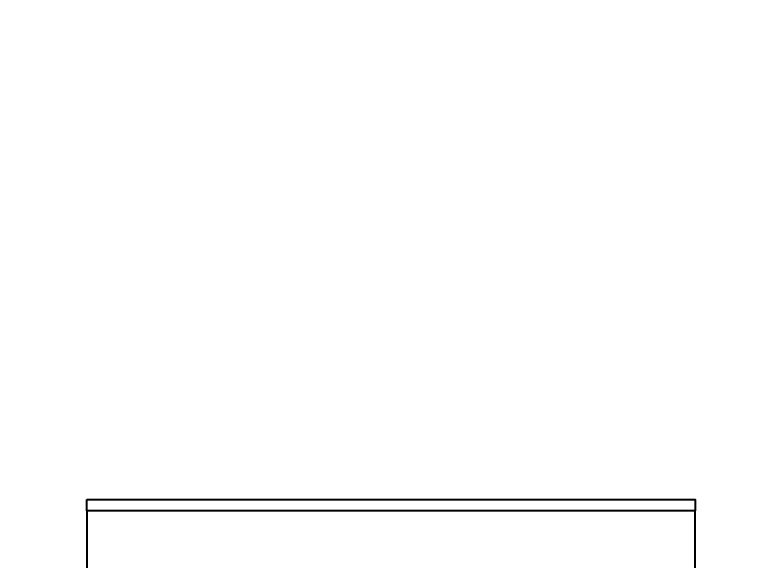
# Model space of a CAD drawing. Header units: feet. Extents: x -159 to 1687, y 0 to 1556.
# Drawn here: x 484.12 to 496.26, y 824.67 to 833.64 of the extents above; entities that cross this region are included whole.
import ezdxf
from ezdxf import colors
from ezdxf.entities.mleader import LeaderData, LeaderLine
from ezdxf.math import Vec2, Vec3

# ---------------------------------------------------------------- set-up
doc = ezdxf.new("R2010")
doc.units = ezdxf.units.FT
doc.header["$MEASUREMENT"] = 0
for name, color, linetype in [('9417_1-3$0$M25-UNISTRUT', 94, 'Continuous'), ('G-ANNO-TEXT', 1, 'Continuous'), ('PDF_Geometry', 7, 'Continuous')]:
    doc.layers.add(name, color=color, linetype=linetype)
doc.styles.add('NEI-A', font='arial.ttf')

# ---------------------------------------------------------------- blocks, each defined once
blk = doc.blocks.new('SCADA EQPMT LID')
at = {"layer": 'PDF_Geometry', "lineweight": 25}
blk.add_lwpolyline([(-5.005, 14.75), (5.005, 14.75), (5.005, 14.564), (-5.005, 14.564)], close=True, dxfattribs=at)
blk.add_lwpolyline([(-5.005, 14.564), (-5.005, 1.499), (-5.454, 0.758), (-5.45, 0.708), (-5.433, 0.663), (-5.413, 0.617), (-5.379, 0.58), (-5.342, 0.551), (-5.301, 0.526), (-5.255, 0.514), (-5.206, 0.509), (5.201, 0.509), (5.247, 0.514), (5.297, 0.526), (5.338, 0.551), (5.375, 0.58), (5.408, 0.617), (5.429, 0.663), (5.442, 0.708), (5.45, 0.758), (5.005, 1.499), (5.005, 14.564)], dxfattribs=at)

msp = doc.modelspace()

# ---------------------------------------------------------------- block references
at = {"layer": '9417_1-3$0$M25-UNISTRUT'}
msp.add_blockref('SCADA EQPMT LID', (490.31085, 810.91606), dxfattribs=at)

# ---------------------------------------------------------------- next in the draw order: leaders
at = {"layer": 'G-ANNO-TEXT'}
ml = msp.add_multileader_mtext('Standard', dxfattribs=at)
ml.set_content('\\A1;6 MOTOR CONTROL CABLE CONDUITS (TYP.)', color=256, style='NEI-A')
ml.set_leader_properties()
ml.build(insert=Vec2(0, 0))
ml.multileader.update_dxf_attribs({"dogleg_length": 0.36, "arrow_head_size": 0.125})
ctx = ml.context
ctx.base_point, ctx.char_height, ctx.arrow_head_size, ctx.landing_gap_size, ctx.plane_origin = Vec3(822.13293, 1038.01238), 1, 0.125, 0.0625, Vec3(370.13821, 525.74619)
notes = []
notes.append((ctx, [(0, (0, 0, 0), (0, 0), (1, 0), 1, [])]))
ctx.mtext.insert, ctx.mtext.width, ctx.mtext.flow_direction = Vec3(822.19543, 1038.65938), 17.7675237, 5
ctx.mtext.has_bg_fill, ctx.mtext.bg_color, ctx.mtext.bg_scale_factor, ctx.mtext.bg_transparency, ctx.mtext.use_window_bg_color = 1, -1073741824, 1.5, 0, 1
for ctx, leaders in notes:
    for number, flags, end, landing, length, lines in leaders:
        leader = LeaderData()
        leader.index, (leader.has_last_leader_line, leader.has_dogleg_vector, leader.attachment_direction) = number, flags
        leader.last_leader_point, leader.dogleg_vector, leader.dogleg_length = Vec3(end), Vec3(landing), length
        for number, points, colour, breaks in lines:
            line = LeaderLine()
            line.index, line.vertices, line.color, line.breaks = number, Vec3.list(points), colors.encode_raw_color(colour), breaks
            leader.lines.append(line)
        ctx.leaders.append(leader)

doc.saveas('drawing.dxf')
